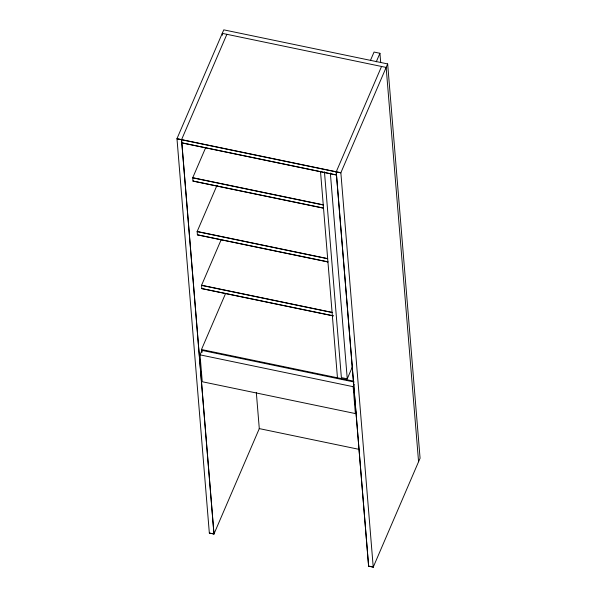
<?xml version="1.0" encoding="UTF-8"?>
<svg xmlns="http://www.w3.org/2000/svg" width="597" height="597" viewBox="0 0 597 597"><rect width="100%" height="100%" fill="white"/><g stroke="black" fill="none" stroke-linecap="round" stroke-linejoin="round"><path stroke-width="0.9" d="M226.875 34.313L181.533 139.735L213.95 534.039L209.338 533.076L176.973 138.661L340.857 172.734L373.229 567.15L368.618 566.195L336.201 171.891L381.55 66.468M205.614 147.795L192.697 177.824L323.193 204.958M323.462 208.181L192.958 181.055L323.514 208.069M217.017 185.324L197.114 231.599L327.619 258.725M327.88 261.949L197.383 234.822L327.932 261.837M221.069 239.942L201.532 285.366L332.036 312.492M333.216 315.91L201.801 288.59L333.268 315.791M201.689 351.939L201.487 349.521L225.673 293.291M356.013 412.079L355.379 413.572L202.241 381.737L200.032 354.849L201.958 350.379L354.178 382.028M370.379 60.588L374.05 52.058L379.938 53.282L380.699 62.551M376.267 61.812L379.938 53.282M387.662 63.924L340.812 172.854L176.921 138.78L223.771 29.85L387.662 63.924L420.079 458.22L373.229 567.15M209.338 533.076L213.995 533.919L181.578 139.623M213.95 534.039L259.292 428.609L256.314 392.423M324.447 171.794L341.372 377.602L347.26 378.826L352.394 366.879M355.379 413.572L353.163 386.692L354.125 384.453M368.618 566.195L336.253 171.779M323.246 204.838L192.741 177.712L192.958 181.055M327.663 258.613L197.167 231.479L197.383 234.822M332.089 312.38L201.585 285.247L201.801 288.59M201.487 349.521L353.431 381.11M200.032 354.849L353.163 386.692M259.232 428.594L359.394 449.422M368.67 566.075L373.282 567.031M418.572 461.72L386.155 67.424L222.263 33.35L222.42 35.208M330.342 173.018L347.26 378.826M320.507 171.518L337.462 377.789M201.958 350.379L202.107 352.23M181.846 142.847L336.514 175.003L181.846 142.847"/></g></svg>
